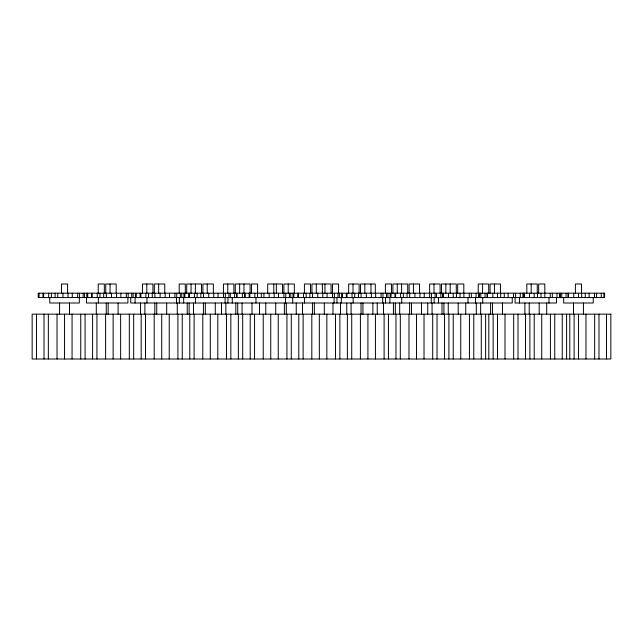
<?xml version="1.0" encoding="UTF-8"?>
<svg xmlns="http://www.w3.org/2000/svg" width="643" height="643" viewBox="0 0 643 643"><rect width="100%" height="100%" fill="white"/><g stroke="black" fill="none" stroke-linecap="round" stroke-linejoin="round"><path stroke-width="0.96" d="M606.51 314.17L606.51 358.995M603.898 293.192L603.898 297.588M601.261 293.192L601.261 297.588M598.995 314.17L598.995 358.995M596.567 293.192L596.567 297.588M594.654 314.17L594.654 358.995M594.494 293.192L594.494 297.588M593.224 297.588L593.224 303.006L563.694 303.006L563.694 297.588M589.109 293.192L589.109 297.588M585.974 314.17L585.974 358.995M585.275 293.192L585.275 297.588M583.434 303.006L583.434 314.17M581.682 293.192L581.682 297.588M581.513 293.192L581.513 284.005L575.405 284.005L575.405 293.192M578.459 293.192L578.459 297.588M578.459 314.17L578.459 358.995M574.119 314.17L574.119 358.995M573.757 293.192L573.757 297.588M573.484 303.006L573.484 314.17M569.778 314.17L569.778 358.995M568.38 293.192L568.38 297.588M568.058 293.192L568.058 297.588M566.604 314.17L566.604 358.995M566.057 293.192L566.057 297.588M562.263 314.17L562.263 358.995M561.757 293.192L561.757 297.588M560.318 293.192L560.35 297.588M559.651 293.192L559.651 297.588M557.015 293.192L557.015 297.588M556.492 297.588L556.492 303.006L515.107 303.006L515.107 297.588M554.748 314.17L554.748 358.995M552.321 293.192L552.321 297.588M550.408 314.17L550.408 358.995M550.239 293.192L550.239 297.588M548.977 297.588L548.977 303.006M546.703 303.006L546.703 314.17M544.862 297.588L544.782 284.005L538.673 284.005L538.673 293.192M541.727 314.17L541.727 358.995M541.028 293.192L541.028 297.588M539.188 303.006L539.188 314.17M537.435 293.192L537.435 297.588M537.267 293.192L537.267 284.005L526.818 284.005L526.818 293.192M534.212 293.192L534.212 297.588M534.212 314.17L534.212 358.995M531.158 284.005L531.158 293.192M529.872 314.17L529.872 358.995M529.51 293.192L529.51 297.588M529.237 303.006L529.237 314.17M525.532 314.17L525.532 358.995M524.897 303.006L524.897 314.17M524.133 293.192L524.133 297.588M523.812 293.192L523.812 297.588M523.587 293.192L523.587 297.588M522.92 293.192L522.92 297.588M520.283 293.192L520.283 297.588M519.448 297.588L519.448 303.006M518.017 314.17L518.017 358.995M515.59 293.192L515.59 297.588M513.677 314.17L513.677 358.995M513.516 293.192L513.516 297.588M512.246 297.588L512.246 303.006L130.754 303.006L130.754 297.588M508.131 293.192L508.131 297.588M504.996 314.17L504.996 358.995M504.297 293.192L504.297 297.588M502.456 303.006L502.456 314.17M500.704 293.192L500.704 297.588M500.535 293.192L500.535 284.005L490.087 284.005L490.087 293.192M497.481 293.192L497.481 297.588M497.481 314.17L497.481 358.995M494.427 284.005L494.427 293.192M493.141 314.17L493.141 358.995M492.779 293.192L492.779 297.588M492.506 303.006L492.506 314.17M490.601 303.006L490.601 314.17M488.801 314.17L488.801 358.995M488.68 293.192L488.68 284.005L478.231 284.005L478.231 293.192M487.402 293.192L487.402 297.588M487.081 293.192L487.081 297.588M485.626 314.17L485.626 358.995M485.079 293.192L485.079 297.588M482.716 297.588L482.716 303.006M482.571 284.005L482.571 293.192M481.285 314.17L481.285 358.995M480.779 293.192L480.779 297.588M480.651 303.006L480.651 314.17M479.373 293.192L479.34 297.588M478.673 293.192L478.673 297.588M476.31 303.006L476.31 314.17M476.037 293.192L476.037 297.588M475.515 297.588L475.515 303.006M473.77 314.17L473.77 358.995M471.343 293.192L471.343 297.588M469.43 314.17L469.43 358.995M469.261 293.192L469.261 297.588M468 297.588L468 303.006M465.725 303.006L465.725 314.17M463.884 293.192L463.884 297.588M463.804 293.192L463.804 284.005L457.695 284.005L457.695 293.192M460.75 314.17L460.75 358.995M460.05 293.192L460.05 297.588M458.21 303.006L458.21 314.17M456.458 293.192L456.458 297.588M456.289 293.192L456.289 284.005L441.5 284.005L441.5 293.192M453.235 293.192L453.235 297.588M453.235 314.17L453.235 358.995M450.18 284.005L450.18 293.192M448.894 314.17L448.894 358.995M448.533 293.192L448.533 297.588M448.259 303.006L448.259 314.17M445.84 284.005L445.84 293.192M444.554 314.17L444.554 358.995M443.919 303.006L443.919 314.17M443.156 293.192L443.156 297.588M442.834 293.192L442.834 297.588M442.014 303.006L442.014 314.17M440.833 293.192L440.833 297.588M440.093 293.192L440.093 284.005L429.645 284.005L429.669 297.588M438.47 297.588L438.47 303.006M437.039 314.17L437.039 358.995M436.525 293.192L436.525 297.588M435.126 293.192L435.126 297.588M434.129 297.588L434.129 303.006M433.985 284.005L433.985 293.192M432.699 314.17L432.699 358.995M432.064 303.006L432.064 314.17M431.533 293.192L431.533 297.588M431.268 297.588L431.268 303.006M427.724 303.006L427.724 314.17M424.243 293.192L424.243 297.588M424.018 314.17L424.018 358.995M421.478 303.006L421.478 314.17M419.943 293.192L419.943 297.588M419.558 293.192L419.558 284.005L409.109 284.005L409.109 293.192M416.503 314.17L416.503 358.995M414.928 293.192L414.928 297.588M413.449 284.005L413.449 293.192M411.528 303.006L411.528 314.17M409.687 293.192L409.687 297.588M409.623 303.006L409.623 314.17M408.988 314.17L408.988 358.995M407.702 293.192L407.702 284.005L392.913 284.005L392.913 293.192M407.059 293.192L407.059 297.588M403.338 293.192L403.338 297.588M401.738 297.588L401.738 303.006M401.594 284.005L401.594 293.192M400.621 293.192L400.621 297.588M400.308 314.17L400.308 358.995M399.673 303.006L399.673 314.17M397.253 284.005L397.253 293.192M395.967 314.17L395.967 358.995M395.614 293.192L395.614 297.588M395.332 303.006L395.332 314.17M394.906 293.192L394.906 297.588M393.428 303.006L393.428 314.17M391.507 293.192L391.507 284.005L385.398 284.005L385.398 293.192M391.065 293.192L391.065 297.588M390.172 293.192L390.172 297.588M389.883 297.588L389.883 303.006M388.452 314.17L388.452 358.995M387.938 293.192L387.938 297.588M386.539 293.192L386.539 297.588M385.543 297.588L385.543 303.006M384.112 314.17L384.112 358.995M383.477 303.006L383.477 314.17M382.947 293.192L382.947 297.588M382.681 297.588L382.681 303.006M381.082 293.192L381.082 297.588M377.232 303.006L377.232 314.17M375.657 293.192L375.657 297.588M375.311 293.192L375.311 284.005L360.522 284.005L360.522 293.192M375.432 314.17L375.432 358.995M372.892 303.006L372.892 314.17M371.357 293.192L371.357 297.588M370.971 284.005L370.971 293.192M367.917 314.17L367.917 358.995M366.341 293.192L366.341 297.588M364.862 284.005L364.862 293.192M362.941 303.006L362.941 314.17M361.101 293.192L361.101 297.588M361.036 303.006L361.036 314.17M360.401 314.17L360.401 358.995M359.115 293.192L359.115 284.005L348.667 284.005L348.667 293.192M358.472 293.192L358.472 297.588M354.751 293.192L354.751 297.588M353.152 297.588L353.152 303.006M353.007 284.005L353.007 293.192M352.034 293.192L352.034 297.588M351.721 314.17L351.721 358.995M351.086 303.006L351.086 314.17M347.381 314.17L347.381 358.995M347.027 293.192L347.027 297.588M346.746 303.006L346.746 314.17M346.32 293.192L346.32 297.588M342.478 293.192L342.478 297.588M341.586 293.192L341.586 297.588M341.296 297.588L341.296 303.006M340.501 303.006L340.501 314.17M339.866 314.17L339.866 358.995M339.351 293.192L339.351 297.588M338.58 293.192L338.58 284.005L332.471 284.005L332.495 297.588M337.953 293.192L337.953 297.588M336.956 297.588L336.956 303.006M335.525 314.17L335.525 358.995M334.36 293.192L334.36 297.588M334.095 297.588L334.095 303.006M332.986 303.006L332.986 314.17M331.065 293.192L331.065 284.005L311.935 284.005L311.935 293.192M327.07 293.192L327.07 297.588M326.845 314.17L326.845 358.995M324.956 284.005L324.956 293.192M324.305 303.006L324.305 314.17M322.77 293.192L322.77 297.588M322.384 284.005L322.384 293.192M319.33 314.17L319.33 358.995M317.755 293.192L317.755 297.588M316.276 284.005L316.276 293.192M314.355 303.006L314.355 314.17M312.514 293.192L312.514 297.588M312.45 303.006L312.45 314.17M311.815 314.17L311.815 358.995M310.529 293.192L310.529 284.005L304.42 284.005L304.42 293.192M309.886 293.192L309.886 297.588M306.164 293.192L306.164 297.588M304.565 297.588L304.565 303.006M303.448 293.192L303.448 297.588M303.134 314.17L303.134 358.995M302.499 303.006L302.499 314.17M298.794 314.17L298.794 358.995M298.44 293.192L298.44 297.588M297.733 293.192L297.733 297.588M296.254 303.006L296.254 314.17M294.333 293.192L294.333 284.005L283.885 284.005L283.909 297.588M293.891 293.192L293.891 297.588M292.999 293.192L292.999 297.588M292.71 297.588L292.71 303.006M291.279 314.17L291.279 358.995M290.765 293.192L290.765 297.588M289.366 293.192L289.366 297.588M288.225 284.005L288.225 293.192M286.939 314.17L286.939 358.995M286.304 303.006L286.304 314.17M285.773 293.192L285.773 297.588M285.508 297.588L285.508 303.006M284.399 303.006L284.399 314.17M282.478 293.192L282.478 284.005L267.689 284.005L267.689 293.192M278.483 293.192L278.483 297.588M278.258 314.17L278.258 358.995M276.369 284.005L276.369 293.192M275.718 303.006L275.718 314.17M274.183 293.192L274.183 297.588M273.797 284.005L273.797 293.192M270.743 314.17L270.743 358.995M269.168 293.192L269.168 297.588M265.768 303.006L265.768 314.17M263.927 293.192L263.927 297.588M263.228 314.17L263.228 358.995M261.299 293.192L261.299 297.588M259.523 303.006L259.523 314.17M257.578 297.588L257.602 284.005L251.493 284.005L251.493 293.192M255.978 297.588L255.978 303.006M254.861 293.192L254.861 297.588M254.548 314.17L254.548 358.995M252.008 303.006L252.008 314.17M250.207 314.17L250.207 358.995M250.087 293.192L250.087 284.005L235.298 284.005L235.298 293.192M249.854 293.192L249.854 297.588M249.146 293.192L249.146 297.588M245.304 293.192L245.304 297.588M244.412 293.192L244.412 297.588M243.978 284.005L243.978 293.192M242.692 314.17L242.692 358.995M242.331 293.192L242.331 297.588M242.057 303.006L242.057 314.17M239.638 284.005L239.638 293.192M238.352 314.17L238.352 358.995M237.717 303.006L237.717 314.17M236.954 293.192L236.954 297.588M236.632 293.192L236.632 297.588M235.812 303.006L235.812 314.17M234.631 293.192L234.631 297.588M233.891 293.192L233.891 284.005L223.442 284.005L223.467 297.588M232.268 297.588L232.268 303.006M230.837 314.17L230.837 358.995M230.323 293.192L230.323 297.588M228.924 293.192L228.924 297.588M227.927 297.588L227.927 303.006M227.783 284.005L227.783 293.192M226.497 314.17L226.497 358.995M225.862 303.006L225.862 314.17M225.331 293.192L225.331 297.588M225.066 297.588L225.066 303.006M221.522 303.006L221.522 314.17M218.041 293.192L218.041 297.588M217.816 314.17L217.816 358.995M215.276 303.006L215.276 314.17M213.741 293.192L213.741 297.588M213.355 293.192L213.355 284.005L202.907 284.005L202.907 293.192M210.301 314.17L210.301 358.995M208.726 293.192L208.726 297.588M207.247 284.005L207.247 293.192M205.326 303.006L205.326 314.17M203.485 293.192L203.485 297.588M203.421 303.006L203.421 314.17M202.786 314.17L202.786 358.995M201.5 293.192L201.5 284.005L186.711 284.005L186.711 293.192M200.857 293.192L200.857 297.588M197.136 293.192L197.136 297.588M195.536 297.588L195.536 303.006M195.392 284.005L195.392 293.192M194.419 293.192L194.419 297.588M194.106 314.17L194.106 358.995M193.471 303.006L193.471 314.17M191.051 284.005L191.051 293.192M189.765 314.17L189.765 358.995M189.412 293.192L189.412 297.588M189.13 303.006L189.13 314.17M188.704 293.192L188.704 297.588M187.226 303.006L187.226 314.17M185.305 293.192L185.305 284.005L179.196 284.005L179.196 293.192M184.862 293.192L184.862 297.588M183.97 293.192L183.97 297.588M183.681 297.588L183.681 303.006M182.25 314.17L182.25 358.995M181.736 293.192L181.736 297.588M180.337 293.192L180.337 297.588M179.341 297.588L179.341 303.006M177.91 314.17L177.91 358.995M177.275 303.006L177.275 314.17M176.745 293.192L176.745 297.588M176.479 297.588L176.479 303.006M174.88 293.192L174.88 297.588M169.455 293.192L169.455 297.588M169.23 314.17L169.23 358.995M166.69 303.006L166.69 314.17M165.155 293.192L165.155 297.588M164.769 293.192L164.769 284.005L154.32 284.005L154.32 293.192M161.714 314.17L161.714 358.995M160.139 293.192L160.139 297.588M158.66 284.005L158.66 293.192M156.739 303.006L156.739 314.17M154.899 293.192L154.899 297.588M154.834 303.006L154.834 314.17M154.199 314.17L154.199 358.995M152.913 293.192L152.913 284.005L142.465 284.005L142.465 293.192M152.27 293.192L152.27 297.588M148.549 293.192L148.549 297.588M146.95 297.588L146.95 303.006M146.805 284.005L146.805 293.192M145.832 293.192L145.832 297.588M145.519 314.17L145.519 358.995M144.884 303.006L144.884 314.17M141.179 314.17L141.179 358.995M140.825 293.192L140.825 297.588M140.544 303.006L140.544 314.17M140.118 293.192L140.118 297.588M136.276 293.192L136.276 297.588M135.384 293.192L135.384 297.588M135.094 297.588L135.094 303.006M133.664 314.17L133.664 358.995M133.149 293.192L133.149 297.588M131.751 293.192L131.751 297.588M129.323 314.17L129.323 358.995M128.158 293.192L128.158 297.588M127.893 297.588L127.893 303.006L86.508 303.006L86.508 297.588M126.293 293.192L126.293 297.588M120.868 293.192L120.868 297.588M120.643 314.17L120.643 358.995M118.103 303.006L118.103 314.17M116.568 293.192L116.568 297.588M116.182 293.192L116.182 284.005L105.733 284.005L105.733 293.192M113.128 314.17L113.128 358.995M111.552 293.192L111.552 297.588M110.074 284.005L110.074 293.192M108.153 303.006L108.153 314.17M106.312 293.192L106.312 297.588M106.248 303.006L106.248 314.17M105.613 314.17L105.613 358.995M104.327 293.192L104.327 284.005L98.218 284.005L98.218 293.192M103.684 293.192L103.684 297.588M99.962 293.192L99.962 297.588M98.363 297.588L98.363 303.006M97.246 293.192L97.246 297.588M96.932 314.17L96.932 358.995M96.297 303.006L96.297 314.17M92.592 314.17L92.592 358.995M92.238 293.192L92.238 297.588M91.531 293.192L91.531 297.588M87.689 293.192L87.689 297.588M86.797 293.192L86.797 297.588M85.077 314.17L85.077 358.995M84.563 293.192L84.563 297.588M83.164 293.192L83.164 297.588M80.737 314.17L80.737 358.995M79.571 293.192L79.571 297.588M79.306 297.588L79.306 303.006L49.776 303.006L49.776 297.588M77.707 293.192L77.707 297.588M72.281 293.192L72.281 297.588M72.056 314.17L72.056 358.995M69.516 303.006L69.516 314.17M67.981 293.192L67.981 297.588M67.595 293.192L67.595 284.005L61.487 284.005L61.487 293.192M64.541 314.17L64.541 358.995M62.966 293.192L62.966 297.588M59.566 303.006L59.566 314.17M57.725 293.192L57.725 297.588M57.026 314.17L57.026 358.995M55.097 293.192L55.097 297.588M51.376 293.192L51.376 297.588M48.659 293.192L48.659 297.588M48.346 314.17L48.346 358.995M44.005 314.17L44.005 358.995M43.652 293.192L43.652 297.588M42.944 293.192L42.944 297.588M39.102 293.192L39.102 297.588M36.49 314.17L36.49 358.995M604.565 293.192L38.21 293.192L38.21 297.588L604.565 297.588L604.565 293.192M610.85 314.17L32.15 314.17L32.15 358.995L610.85 358.995L610.85 314.17"/></g></svg>
